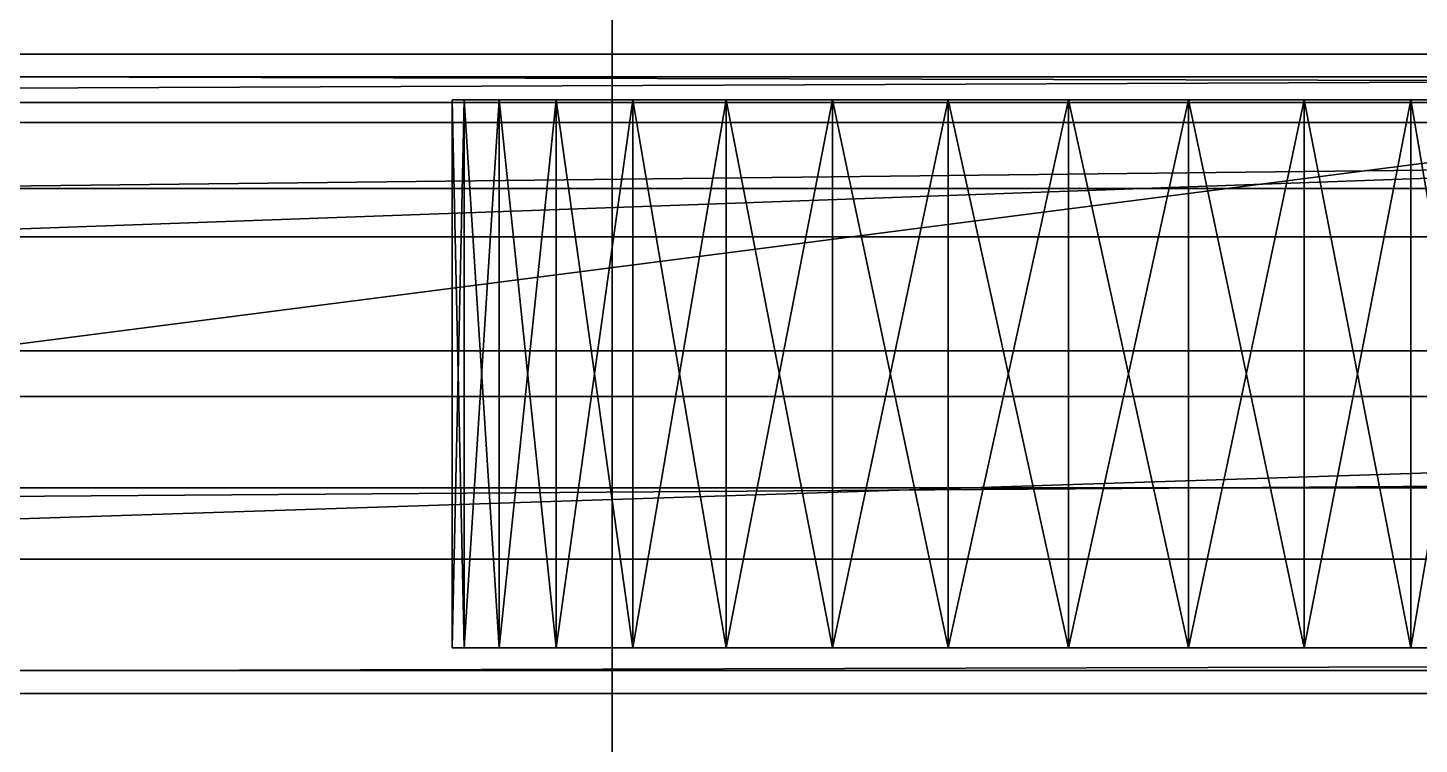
# Model space of a CAD drawing. Header units: millimetres. Extents: x -18 to 4450, y -985 to 970.
# Drawn here: x 1624.4 to 1685.4, y -878.2 to -846.9 of the extents above; entities that cross this region are included whole.
import ezdxf

# ---------------------------------------------------------------- set-up
doc = ezdxf.new("R2010")
doc.units = ezdxf.units.MM
for name, color, linetype in [('body__left_door_handle_chrome_face', 9, 'CONTINUOUS'), ('body__left_door_open_reference', 40, 'CONTINUOUS'), ('body__left_side_step_board', 7, 'CONTINUOUS'), ('body__left_side_step_tread_strip_3', 9, 'CONTINUOUS'), ('hard_top__left_front_window_rubber_seal', 250, 'CONTINUOUS'), ('hard_top__left_hardtop_front_window_center_track', 9, 'CONTINUOUS'), ('hard_top__left_hardtop_front_window_lower_inner_shadow', 151, 'CONTINUOUS'), ('hard_top__left_hardtop_front_window_rounded_corner_2', 250, 'CONTINUOUS'), ('hard_top__left_hardtop_front_window_rounded_corner_4', 250, 'CONTINUOUS'), ('hard_top__left_hardtop_front_window_upper_inner_shadow', 151, 'CONTINUOUS'), ('hard_top__left_hardtop_lower_retainer_rail', 9, 'CONTINUOUS'), ('hard_top__left_roof_drip_rail_outer_shadow', 8, 'CONTINUOUS')]:
    doc.layers.add(name, color=color, linetype=linetype)

msp = doc.modelspace()

# ---------------------------------------------------------------- linework, layer by layer
at = {"layer": 'body__left_door_handle_chrome_face'}
for points in [[(1575.000048, -848.999977, 1054.999948), (1575.000048, -848.999977, 1077.000022), (1715.000033, -848.999977, 1077.000022)], [(1575.000048, -848.999977, 1054.999948), (1715.000033, -848.999977, 1077.000022), (1715.000033, -848.999977, 1054.999948)], [(1575.000048, -866.999984, 1077.000022), (1715.000033, -866.999984, 1077.000022), (1715.000033, -848.999977, 1077.000022)], [(1575.000048, -866.999984, 1077.000022), (1715.000033, -848.999977, 1077.000022), (1575.000048, -848.999977, 1077.000022)], [(1575.000048, -866.999984, 1054.999948), (1575.000048, -848.999977, 1054.999948), (1715.000033, -848.999977, 1054.999948)], [(1575.000048, -866.999984, 1054.999948), (1715.000033, -848.999977, 1054.999948), (1715.000033, -866.999984, 1054.999948)], [(1575.000048, -866.999984, 1054.999948), (1715.000033, -866.999984, 1054.999948), (1715.000033, -866.999984, 1077.000022)], [(1575.000048, -866.999984, 1054.999948), (1715.000033, -866.999984, 1077.000022), (1575.000048, -866.999984, 1077.000022)]]:
    msp.add_3dface(points, dxfattribs=at)
at = {"layer": 'body__left_door_open_reference'}
for points in [[(1194.700003, -875, 774.699986), (1194.700003, -875, 1595.299959), (1965.299964, -875, 1595.299959)], [(1194.700003, -875, 774.699986), (1965.299964, -875, 1595.299959), (1965.299964, -875, 774.699986)], [(1194.700003, -875, 774.699986), (1194.700003, -889.699996, 759.99999), (1965.299964, -889.699996, 759.99999)], [(1194.700003, -875, 774.699986), (1965.299964, -889.699996, 759.99999), (1965.299964, -875, 774.699986)], [(1194.700003, -875, 1595.299959), (1194.700003, -889.699996, 1610.000014), (1965.299964, -889.699996, 1610.000014)], [(1194.700003, -875, 1595.299959), (1965.299964, -889.699996, 1610.000014), (1965.299964, -875, 1595.299959)]]:
    msp.add_3dface(points, dxfattribs=at)
at = {"layer": 'body__left_side_step_board'}
for points in [[(1551.550031, -958.450019, 675.000012), (2648.449898, -958.450019, 675.000012), (2648.449898, -771.55, 675.000012)], [(1551.550031, -958.450019, 675.000012), (2648.449898, -771.55, 675.000012), (1551.550031, -771.55, 675.000012)], [(1551.550031, -958.450019, 620.000005), (1551.550031, -771.55, 620.000005), (2648.449898, -771.55, 620.000005)], [(1551.550031, -958.450019, 620.000005), (2648.449898, -771.55, 620.000005), (2648.449898, -958.450019, 620.000005)]]:
    msp.add_3dface(points, dxfattribs=at)
at = {"layer": 'body__left_side_step_tread_strip_3'}
for points in [[(1519.999981, -953.000009, 685.99999), (1649.999976, -953.000009, 685.99999), (1649.999976, -791.000009, 685.99999)], [(1519.999981, -953.000009, 685.99999), (1649.999976, -791.000009, 685.99999), (1519.999981, -791.000009, 685.99999)], [(1519.999981, -953.000009, 674.000025), (1519.999981, -791.000009, 674.000025), (1649.999976, -791.000009, 674.000025)], [(1519.999981, -953.000009, 674.000025), (1649.999976, -791.000009, 674.000025), (1649.999976, -953.000009, 674.000025)], [(1649.999976, -953.000009, 674.000025), (1649.999976, -791.000009, 674.000025), (1649.999976, -791.000009, 685.99999)], [(1649.999976, -953.000009, 674.000025), (1649.999976, -791.000009, 685.99999), (1649.999976, -953.000009, 685.99999)]]:
    msp.add_3dface(points, dxfattribs=at)
at = {"layer": 'hard_top__left_front_window_rubber_seal'}
for points in [[(1425.879955, -850.120008, 1789.999962), (1949.120045, -850.120008, 1789.999962), (1949.120045, -833.880007, 1789.999962)], [(1425.879955, -850.120008, 1789.999962), (1949.120045, -833.880007, 1789.999962), (1425.879955, -833.880007, 1789.999962)], [(1425.879955, -850.120008, 1434.999943), (1425.879955, -833.880007, 1434.999943), (1949.120045, -833.880007, 1434.999943)], [(1425.879955, -850.120008, 1434.999943), (1949.120045, -833.880007, 1434.999943), (1949.120045, -850.120008, 1434.999943)], [(1425.879955, -856.000006, 1440.879941), (1425.879955, -850.120008, 1434.999943), (1949.120045, -850.120008, 1434.999943)], [(1425.879955, -856.000006, 1440.879941), (1949.120045, -850.120008, 1434.999943), (1949.120045, -856.000006, 1440.879941)], [(1425.879955, -856.000006, 1784.119964), (1425.879955, -850.120008, 1789.999962), (1949.120045, -850.120008, 1789.999962)], [(1425.879955, -856.000006, 1784.119964), (1949.120045, -850.120008, 1789.999962), (1949.120045, -856.000006, 1784.119964)], [(1425.879955, -856.000006, 1440.879941), (1949.120045, -856.000006, 1440.879941), (1949.120045, -856.000006, 1784.119964)], [(1425.879955, -856.000006, 1440.879941), (1949.120045, -856.000006, 1784.119964), (1425.879955, -856.000006, 1784.119964)]]:
    msp.add_3dface(points, dxfattribs=at)
at = {"layer": 'hard_top__left_hardtop_front_window_center_track'}
for points in [[(1419.999957, -861.000001, 1434.999943), (1419.999957, -861.000001, 1452.999949), (1850.000024, -861.000001, 1452.999949)], [(1419.999957, -861.000001, 1434.999943), (1850.000024, -861.000001, 1452.999949), (1850.000024, -861.000001, 1434.999943)], [(1419.999957, -875, 1452.999949), (1850.000024, -875, 1452.999949), (1850.000024, -861.000001, 1452.999949)], [(1419.999957, -875, 1452.999949), (1850.000024, -861.000001, 1452.999949), (1419.999957, -861.000001, 1452.999949)], [(1419.999957, -875, 1434.999943), (1419.999957, -861.000001, 1434.999943), (1850.000024, -861.000001, 1434.999943)], [(1419.999957, -875, 1434.999943), (1850.000024, -861.000001, 1434.999943), (1850.000024, -875, 1434.999943)], [(1419.999957, -875, 1434.999943), (1850.000024, -875, 1434.999943), (1850.000024, -875, 1452.999949)], [(1419.999957, -875, 1434.999943), (1850.000024, -875, 1452.999949), (1419.999957, -875, 1452.999949)]]:
    msp.add_3dface(points, dxfattribs=at)
at = {"layer": 'hard_top__left_hardtop_front_window_lower_inner_shadow'}
for points in [[(1419.999957, -862.999976, 1381.999969), (1919.999957, -862.999976, 1381.999969), (1919.999957, -845.000029, 1381.999969)], [(1419.999957, -862.999976, 1381.999969), (1919.999957, -845.000029, 1381.999969), (1419.999957, -845.000029, 1381.999969)], [(1419.999957, -862.999976, 1360.000014), (1419.999957, -845.000029, 1360.000014), (1919.999957, -845.000029, 1360.000014)], [(1419.999957, -862.999976, 1360.000014), (1919.999957, -845.000029, 1360.000014), (1919.999957, -862.999976, 1360.000014)], [(1419.999957, -862.999976, 1360.000014), (1919.999957, -862.999976, 1360.000014), (1919.999957, -862.999976, 1381.999969)], [(1419.999957, -862.999976, 1360.000014), (1919.999957, -862.999976, 1381.999969), (1419.999957, -862.999976, 1381.999969)]]:
    msp.add_3dface(points, dxfattribs=at)
at = {"layer": 'hard_top__left_hardtop_front_window_rounded_corner_2'}
for points in [[(1643.518806, -874.000013, 1365.267396), (1643.518806, -850.000024, 1365.267396), (1643.000007, -850.000024, 1360.000014)], [(1643.518806, -874.000013, 1365.267396), (1643.000007, -850.000024, 1360.000014), (1643.000007, -874.000013, 1360.000014)], [(1669.999957, -850.000024, 1360.000014), (1643.518806, -850.000024, 1365.267396), (1643.000007, -850.000024, 1360.000014)], [(1643.000007, -874.000013, 1360.000014), (1643.000007, -850.000024, 1360.000014), (1643.518806, -850.000024, 1354.732513)], [(1643.000007, -874.000013, 1360.000014), (1643.518806, -850.000024, 1354.732513), (1643.518806, -874.000013, 1354.732513)], [(1669.999957, -850.000024, 1360.000014), (1643.000007, -850.000024, 1360.000014), (1643.518806, -850.000024, 1354.732513)], [(1645.055294, -874.000013, 1370.332479), (1645.055294, -850.000024, 1370.332479), (1643.518806, -850.000024, 1365.267396)], [(1645.055294, -874.000013, 1370.332479), (1643.518806, -850.000024, 1365.267396), (1643.518806, -874.000013, 1365.267396)], [(1669.999957, -850.000024, 1360.000014), (1645.055294, -850.000024, 1370.332479), (1643.518806, -850.000024, 1365.267396)], [(1643.518806, -874.000013, 1354.732513), (1643.518806, -850.000024, 1354.732513), (1645.055294, -850.000024, 1349.667549)], [(1643.518806, -874.000013, 1354.732513), (1645.055294, -850.000024, 1349.667549), (1645.055294, -874.000013, 1349.667549)], [(1669.999957, -850.000024, 1360.000014), (1643.518806, -850.000024, 1354.732513), (1645.055294, -850.000024, 1349.667549)], [(1647.550344, -874.000013, 1375.000358), (1647.550344, -850.000024, 1375.000358), (1645.055294, -850.000024, 1370.332479)], [(1647.550344, -874.000013, 1375.000358), (1645.055294, -850.000024, 1370.332479), (1645.055294, -874.000013, 1370.332479)], [(1669.999957, -850.000024, 1360.000014), (1647.550344, -850.000024, 1375.000358), (1645.055294, -850.000024, 1370.332479)], [(1645.055294, -874.000013, 1349.667549), (1645.055294, -850.000024, 1349.667549), (1647.550344, -850.000024, 1344.999552)], [(1645.055294, -874.000013, 1349.667549), (1647.550344, -850.000024, 1344.999552), (1647.550344, -874.000013, 1344.999552)], [(1669.999957, -850.000024, 1360.000014), (1645.055294, -850.000024, 1349.667549), (1647.550344, -850.000024, 1344.999552)], [(1650.908113, -874.000013, 1379.091859), (1650.908113, -850.000024, 1379.091859), (1647.550344, -850.000024, 1375.000358)], [(1650.908113, -874.000013, 1379.091859), (1647.550344, -850.000024, 1375.000358), (1647.550344, -874.000013, 1375.000358)], [(1669.999957, -850.000024, 1360.000014), (1650.908113, -850.000024, 1379.091859), (1647.550344, -850.000024, 1375.000358)], [(1647.550344, -874.000013, 1344.999552), (1647.550344, -850.000024, 1344.999552), (1650.908113, -850.000024, 1340.90817)], [(1647.550344, -874.000013, 1344.999552), (1650.908113, -850.000024, 1340.90817), (1650.908113, -874.000013, 1340.90817)], [(1669.999957, -850.000024, 1360.000014), (1647.550344, -850.000024, 1344.999552), (1650.908113, -850.000024, 1340.90817)], [(1654.999614, -874.000013, 1382.449627), (1654.999614, -850.000024, 1382.449627), (1650.908113, -850.000024, 1379.091859)], [(1654.999614, -874.000013, 1382.449627), (1650.908113, -850.000024, 1379.091859), (1650.908113, -874.000013, 1379.091859)], [(1669.999957, -850.000024, 1360.000014), (1654.999614, -850.000024, 1382.449627), (1650.908113, -850.000024, 1379.091859)], [(1650.908113, -874.000013, 1340.90817), (1650.908113, -850.000024, 1340.90817), (1654.999614, -850.000024, 1337.550282)], [(1650.908113, -874.000013, 1340.90817), (1654.999614, -850.000024, 1337.550282), (1654.999614, -874.000013, 1337.550282)], [(1669.999957, -850.000024, 1360.000014), (1650.908113, -850.000024, 1340.90817), (1654.999614, -850.000024, 1337.550282)], [(1659.667492, -874.000013, 1384.944797), (1659.667492, -850.000024, 1384.944797), (1654.999614, -850.000024, 1382.449627)], [(1659.667492, -874.000013, 1384.944797), (1654.999614, -850.000024, 1382.449627), (1654.999614, -874.000013, 1382.449627)], [(1669.999957, -850.000024, 1360.000014), (1659.667492, -850.000024, 1384.944797), (1654.999614, -850.000024, 1382.449627)], [(1654.999614, -874.000013, 1337.550282), (1654.999614, -850.000024, 1337.550282), (1659.667492, -850.000024, 1335.055232)], [(1654.999614, -874.000013, 1337.550282), (1659.667492, -850.000024, 1335.055232), (1659.667492, -874.000013, 1335.055232)], [(1669.999957, -850.000024, 1360.000014), (1654.999614, -850.000024, 1337.550282), (1659.667492, -850.000024, 1335.055232)], [(1664.732575, -874.000013, 1386.481166), (1664.732575, -850.000024, 1386.481166), (1659.667492, -850.000024, 1384.944797)], [(1664.732575, -874.000013, 1386.481166), (1659.667492, -850.000024, 1384.944797), (1659.667492, -874.000013, 1384.944797)], [(1669.999957, -850.000024, 1360.000014), (1664.732575, -850.000024, 1386.481166), (1659.667492, -850.000024, 1384.944797)], [(1659.667492, -874.000013, 1335.055232), (1659.667492, -850.000024, 1335.055232), (1664.732575, -850.000024, 1333.518744)], [(1659.667492, -874.000013, 1335.055232), (1664.732575, -850.000024, 1333.518744), (1664.732575, -874.000013, 1333.518744)], [(1669.999957, -850.000024, 1360.000014), (1659.667492, -850.000024, 1335.055232), (1664.732575, -850.000024, 1333.518744)], [(1669.999957, -874.000013, 1386.999965), (1669.999957, -850.000024, 1386.999965), (1664.732575, -850.000024, 1386.481166)], [(1669.999957, -874.000013, 1386.999965), (1664.732575, -850.000024, 1386.481166), (1664.732575, -874.000013, 1386.481166)], [(1669.999957, -850.000024, 1360.000014), (1669.999957, -850.000024, 1386.999965), (1664.732575, -850.000024, 1386.481166)], [(1664.732575, -874.000013, 1333.518744), (1664.732575, -850.000024, 1333.518744), (1669.999957, -850.000024, 1332.999945)], [(1664.732575, -874.000013, 1333.518744), (1669.999957, -850.000024, 1332.999945), (1669.999957, -874.000013, 1332.999945)], [(1669.999957, -850.000024, 1360.000014), (1664.732575, -850.000024, 1333.518744), (1669.999957, -850.000024, 1332.999945)], [(1669.999957, -850.000024, 1360.000014), (1697.000027, -850.000024, 1360.000014), (1696.481228, -850.000024, 1365.267396)], [(1669.999957, -850.000024, 1360.000014), (1696.481228, -850.000024, 1365.267396), (1694.944739, -850.000024, 1370.332479)], [(1669.999957, -850.000024, 1360.000014), (1694.944739, -850.000024, 1370.332479), (1692.449689, -850.000024, 1375.000358)], [(1669.999957, -850.000024, 1360.000014), (1692.449689, -850.000024, 1375.000358), (1689.091921, -850.000024, 1379.091859)], [(1669.999957, -850.000024, 1360.000014), (1689.091921, -850.000024, 1379.091859), (1685.00042, -850.000024, 1382.449627)], [(1669.999957, -850.000024, 1360.000014), (1685.00042, -850.000024, 1382.449627), (1680.332422, -850.000024, 1384.944797)], [(1669.999957, -850.000024, 1360.000014), (1680.332422, -850.000024, 1384.944797), (1675.267458, -850.000024, 1386.481166)], [(1675.267458, -874.000013, 1386.481166), (1675.267458, -850.000024, 1386.481166), (1669.999957, -850.000024, 1386.999965)], [(1675.267458, -874.000013, 1386.481166), (1669.999957, -850.000024, 1386.999965), (1669.999957, -874.000013, 1386.999965)], [(1669.999957, -850.000024, 1360.000014), (1675.267458, -850.000024, 1386.481166), (1669.999957, -850.000024, 1386.999965)], [(1669.999957, -874.000013, 1332.999945), (1669.999957, -850.000024, 1332.999945), (1675.267458, -850.000024, 1333.518744)], [(1669.999957, -874.000013, 1332.999945), (1675.267458, -850.000024, 1333.518744), (1675.267458, -874.000013, 1333.518744)], [(1669.999957, -850.000024, 1360.000014), (1669.999957, -850.000024, 1332.999945), (1675.267458, -850.000024, 1333.518744)], [(1669.999957, -850.000024, 1360.000014), (1675.267458, -850.000024, 1333.518744), (1680.332422, -850.000024, 1335.055232)], [(1669.999957, -850.000024, 1360.000014), (1680.332422, -850.000024, 1335.055232), (1685.00042, -850.000024, 1337.550282)], [(1669.999957, -850.000024, 1360.000014), (1685.00042, -850.000024, 1337.550282), (1689.091921, -850.000024, 1340.90817)], [(1669.999957, -850.000024, 1360.000014), (1689.091921, -850.000024, 1340.90817), (1692.449689, -850.000024, 1344.999552)], [(1669.999957, -850.000024, 1360.000014), (1692.449689, -850.000024, 1344.999552), (1694.944739, -850.000024, 1349.667549)], [(1669.999957, -850.000024, 1360.000014), (1694.944739, -850.000024, 1349.667549), (1696.481228, -850.000024, 1354.732513)], [(1669.999957, -850.000024, 1360.000014), (1696.481228, -850.000024, 1354.732513), (1697.000027, -850.000024, 1360.000014)], [(1680.332422, -874.000013, 1384.944797), (1680.332422, -850.000024, 1384.944797), (1675.267458, -850.000024, 1386.481166)], [(1680.332422, -874.000013, 1384.944797), (1675.267458, -850.000024, 1386.481166), (1675.267458, -874.000013, 1386.481166)], [(1675.267458, -874.000013, 1333.518744), (1675.267458, -850.000024, 1333.518744), (1680.332422, -850.000024, 1335.055232)], [(1675.267458, -874.000013, 1333.518744), (1680.332422, -850.000024, 1335.055232), (1680.332422, -874.000013, 1335.055232)], [(1685.00042, -874.000013, 1382.449627), (1685.00042, -850.000024, 1382.449627), (1680.332422, -850.000024, 1384.944797)], [(1685.00042, -874.000013, 1382.449627), (1680.332422, -850.000024, 1384.944797), (1680.332422, -874.000013, 1384.944797)], [(1680.332422, -874.000013, 1335.055232), (1680.332422, -850.000024, 1335.055232), (1685.00042, -850.000024, 1337.550282)], [(1680.332422, -874.000013, 1335.055232), (1685.00042, -850.000024, 1337.550282), (1685.00042, -874.000013, 1337.550282)], [(1689.091921, -874.000013, 1379.091859), (1689.091921, -850.000024, 1379.091859), (1685.00042, -850.000024, 1382.449627)], [(1689.091921, -874.000013, 1379.091859), (1685.00042, -850.000024, 1382.449627), (1685.00042, -874.000013, 1382.449627)], [(1685.00042, -874.000013, 1337.550282), (1685.00042, -850.000024, 1337.550282), (1689.091921, -850.000024, 1340.90817)], [(1685.00042, -874.000013, 1337.550282), (1689.091921, -850.000024, 1340.90817), (1689.091921, -874.000013, 1340.90817)], [(1669.999957, -874.000013, 1360.000014), (1643.000007, -874.000013, 1360.000014), (1643.518806, -874.000013, 1365.267396)], [(1669.999957, -874.000013, 1360.000014), (1643.518806, -874.000013, 1354.732513), (1643.000007, -874.000013, 1360.000014)], [(1669.999957, -874.000013, 1360.000014), (1643.518806, -874.000013, 1365.267396), (1645.055294, -874.000013, 1370.332479)], [(1669.999957, -874.000013, 1360.000014), (1645.055294, -874.000013, 1349.667549), (1643.518806, -874.000013, 1354.732513)], [(1669.999957, -874.000013, 1360.000014), (1645.055294, -874.000013, 1370.332479), (1647.550344, -874.000013, 1375.000358)], [(1669.999957, -874.000013, 1360.000014), (1647.550344, -874.000013, 1344.999552), (1645.055294, -874.000013, 1349.667549)], [(1669.999957, -874.000013, 1360.000014), (1647.550344, -874.000013, 1375.000358), (1650.908113, -874.000013, 1379.091859)], [(1669.999957, -874.000013, 1360.000014), (1650.908113, -874.000013, 1340.90817), (1647.550344, -874.000013, 1344.999552)], [(1669.999957, -874.000013, 1360.000014), (1650.908113, -874.000013, 1379.091859), (1654.999614, -874.000013, 1382.449627)], [(1669.999957, -874.000013, 1360.000014), (1654.999614, -874.000013, 1337.550282), (1650.908113, -874.000013, 1340.90817)], [(1669.999957, -874.000013, 1360.000014), (1654.999614, -874.000013, 1382.449627), (1659.667492, -874.000013, 1384.944797)], [(1669.999957, -874.000013, 1360.000014), (1659.667492, -874.000013, 1335.055232), (1654.999614, -874.000013, 1337.550282)], [(1669.999957, -874.000013, 1360.000014), (1659.667492, -874.000013, 1384.944797), (1664.732575, -874.000013, 1386.481166)], [(1669.999957, -874.000013, 1360.000014), (1664.732575, -874.000013, 1333.518744), (1659.667492, -874.000013, 1335.055232)], [(1669.999957, -874.000013, 1360.000014), (1664.732575, -874.000013, 1386.481166), (1669.999957, -874.000013, 1386.999965)], [(1669.999957, -874.000013, 1360.000014), (1669.999957, -874.000013, 1332.999945), (1664.732575, -874.000013, 1333.518744)], [(1669.999957, -874.000013, 1360.000014), (1696.481228, -874.000013, 1365.267396), (1697.000027, -874.000013, 1360.000014)], [(1669.999957, -874.000013, 1360.000014), (1694.944739, -874.000013, 1370.332479), (1696.481228, -874.000013, 1365.267396)], [(1669.999957, -874.000013, 1360.000014), (1692.449689, -874.000013, 1375.000358), (1694.944739, -874.000013, 1370.332479)], [(1669.999957, -874.000013, 1360.000014), (1689.091921, -874.000013, 1379.091859), (1692.449689, -874.000013, 1375.000358)], [(1669.999957, -874.000013, 1360.000014), (1685.00042, -874.000013, 1382.449627), (1689.091921, -874.000013, 1379.091859)], [(1669.999957, -874.000013, 1360.000014), (1680.332422, -874.000013, 1384.944797), (1685.00042, -874.000013, 1382.449627)], [(1669.999957, -874.000013, 1360.000014), (1675.267458, -874.000013, 1386.481166), (1680.332422, -874.000013, 1384.944797)], [(1669.999957, -874.000013, 1360.000014), (1669.999957, -874.000013, 1386.999965), (1675.267458, -874.000013, 1386.481166)], [(1669.999957, -874.000013, 1360.000014), (1675.267458, -874.000013, 1333.518744), (1669.999957, -874.000013, 1332.999945)], [(1669.999957, -874.000013, 1360.000014), (1680.332422, -874.000013, 1335.055232), (1675.267458, -874.000013, 1333.518744)], [(1669.999957, -874.000013, 1360.000014), (1685.00042, -874.000013, 1337.550282), (1680.332422, -874.000013, 1335.055232)], [(1669.999957, -874.000013, 1360.000014), (1689.091921, -874.000013, 1340.90817), (1685.00042, -874.000013, 1337.550282)], [(1669.999957, -874.000013, 1360.000014), (1692.449689, -874.000013, 1344.999552), (1689.091921, -874.000013, 1340.90817)], [(1669.999957, -874.000013, 1360.000014), (1694.944739, -874.000013, 1349.667549), (1692.449689, -874.000013, 1344.999552)], [(1669.999957, -874.000013, 1360.000014), (1696.481228, -874.000013, 1354.732513), (1694.944739, -874.000013, 1349.667549)], [(1669.999957, -874.000013, 1360.000014), (1697.000027, -874.000013, 1360.000014), (1696.481228, -874.000013, 1354.732513)]]:
    msp.add_3dface(points, dxfattribs=at)
at = {"layer": 'hard_top__left_hardtop_front_window_rounded_corner_4'}
for points in [[(1643.518806, -874.000013, 1685.267448), (1643.518806, -850.000024, 1685.267448), (1643.000007, -850.000024, 1679.999948)], [(1643.518806, -874.000013, 1685.267448), (1643.000007, -850.000024, 1679.999948), (1643.000007, -874.000013, 1679.999948)], [(1669.999957, -850.000024, 1679.999948), (1643.518806, -850.000024, 1685.267448), (1643.000007, -850.000024, 1679.999948)], [(1643.000007, -874.000013, 1679.999948), (1643.000007, -850.000024, 1679.999948), (1643.518806, -850.000024, 1674.732566)], [(1643.000007, -874.000013, 1679.999948), (1643.518806, -850.000024, 1674.732566), (1643.518806, -874.000013, 1674.732566)], [(1669.999957, -850.000024, 1679.999948), (1643.000007, -850.000024, 1679.999948), (1643.518806, -850.000024, 1674.732566)], [(1645.055294, -874.000013, 1690.332413), (1645.055294, -850.000024, 1690.332413), (1643.518806, -850.000024, 1685.267448)], [(1645.055294, -874.000013, 1690.332413), (1643.518806, -850.000024, 1685.267448), (1643.518806, -874.000013, 1685.267448)], [(1669.999957, -850.000024, 1679.999948), (1645.055294, -850.000024, 1690.332413), (1643.518806, -850.000024, 1685.267448)], [(1643.518806, -874.000013, 1674.732566), (1643.518806, -850.000024, 1674.732566), (1645.055294, -850.000024, 1669.667602)], [(1643.518806, -874.000013, 1674.732566), (1645.055294, -850.000024, 1669.667602), (1645.055294, -874.000013, 1669.667602)], [(1669.999957, -850.000024, 1679.999948), (1643.518806, -850.000024, 1674.732566), (1645.055294, -850.000024, 1669.667602)], [(1647.550344, -874.000013, 1695.00041), (1647.550344, -850.000024, 1695.00041), (1645.055294, -850.000024, 1690.332413)], [(1647.550344, -874.000013, 1695.00041), (1645.055294, -850.000024, 1690.332413), (1645.055294, -874.000013, 1690.332413)], [(1669.999957, -850.000024, 1679.999948), (1647.550344, -850.000024, 1695.00041), (1645.055294, -850.000024, 1690.332413)], [(1645.055294, -874.000013, 1669.667602), (1645.055294, -850.000024, 1669.667602), (1647.550344, -850.000024, 1664.999604)], [(1645.055294, -874.000013, 1669.667602), (1647.550344, -850.000024, 1664.999604), (1647.550344, -874.000013, 1664.999604)], [(1669.999957, -850.000024, 1679.999948), (1645.055294, -850.000024, 1669.667602), (1647.550344, -850.000024, 1664.999604)], [(1650.908113, -874.000013, 1699.091911), (1650.908113, -850.000024, 1699.091911), (1647.550344, -850.000024, 1695.00041)], [(1650.908113, -874.000013, 1699.091911), (1647.550344, -850.000024, 1695.00041), (1647.550344, -874.000013, 1695.00041)], [(1669.999957, -850.000024, 1679.999948), (1650.908113, -850.000024, 1699.091911), (1647.550344, -850.000024, 1695.00041)], [(1647.550344, -874.000013, 1664.999604), (1647.550344, -850.000024, 1664.999604), (1650.908113, -850.000024, 1660.908103)], [(1647.550344, -874.000013, 1664.999604), (1650.908113, -850.000024, 1660.908103), (1650.908113, -874.000013, 1660.908103)], [(1669.999957, -850.000024, 1679.999948), (1647.550344, -850.000024, 1664.999604), (1650.908113, -850.000024, 1660.908103)], [(1654.999614, -874.000013, 1702.449679), (1654.999614, -850.000024, 1702.449679), (1650.908113, -850.000024, 1699.091911)], [(1654.999614, -874.000013, 1702.449679), (1650.908113, -850.000024, 1699.091911), (1650.908113, -874.000013, 1699.091911)], [(1669.999957, -850.000024, 1679.999948), (1654.999614, -850.000024, 1702.449679), (1650.908113, -850.000024, 1699.091911)], [(1650.908113, -874.000013, 1660.908103), (1650.908113, -850.000024, 1660.908103), (1654.999614, -850.000024, 1657.550335)], [(1650.908113, -874.000013, 1660.908103), (1654.999614, -850.000024, 1657.550335), (1654.999614, -874.000013, 1657.550335)], [(1669.999957, -850.000024, 1679.999948), (1650.908113, -850.000024, 1660.908103), (1654.999614, -850.000024, 1657.550335)], [(1659.667492, -874.000013, 1704.94473), (1659.667492, -850.000024, 1704.94473), (1654.999614, -850.000024, 1702.449679)], [(1659.667492, -874.000013, 1704.94473), (1654.999614, -850.000024, 1702.449679), (1654.999614, -874.000013, 1702.449679)], [(1669.999957, -850.000024, 1679.999948), (1659.667492, -850.000024, 1704.94473), (1654.999614, -850.000024, 1702.449679)], [(1654.999614, -874.000013, 1657.550335), (1654.999614, -850.000024, 1657.550335), (1659.667492, -850.000024, 1655.055285)], [(1654.999614, -874.000013, 1657.550335), (1659.667492, -850.000024, 1655.055285), (1659.667492, -874.000013, 1655.055285)], [(1669.999957, -850.000024, 1679.999948), (1654.999614, -850.000024, 1657.550335), (1659.667492, -850.000024, 1655.055285)], [(1664.732575, -874.000013, 1706.481218), (1664.732575, -850.000024, 1706.481218), (1659.667492, -850.000024, 1704.94473)], [(1664.732575, -874.000013, 1706.481218), (1659.667492, -850.000024, 1704.94473), (1659.667492, -874.000013, 1704.94473)], [(1669.999957, -850.000024, 1679.999948), (1664.732575, -850.000024, 1706.481218), (1659.667492, -850.000024, 1704.94473)], [(1659.667492, -874.000013, 1655.055285), (1659.667492, -850.000024, 1655.055285), (1664.732575, -850.000024, 1653.518796)], [(1659.667492, -874.000013, 1655.055285), (1664.732575, -850.000024, 1653.518796), (1664.732575, -874.000013, 1653.518796)], [(1669.999957, -850.000024, 1679.999948), (1659.667492, -850.000024, 1655.055285), (1664.732575, -850.000024, 1653.518796)], [(1669.999957, -874.000013, 1707.000017), (1669.999957, -850.000024, 1707.000017), (1664.732575, -850.000024, 1706.481218)], [(1669.999957, -874.000013, 1707.000017), (1664.732575, -850.000024, 1706.481218), (1664.732575, -874.000013, 1706.481218)], [(1669.999957, -850.000024, 1679.999948), (1669.999957, -850.000024, 1707.000017), (1664.732575, -850.000024, 1706.481218)], [(1664.732575, -874.000013, 1653.518796), (1664.732575, -850.000024, 1653.518796), (1669.999957, -850.000024, 1652.999997)], [(1664.732575, -874.000013, 1653.518796), (1669.999957, -850.000024, 1652.999997), (1669.999957, -874.000013, 1652.999997)], [(1669.999957, -850.000024, 1679.999948), (1664.732575, -850.000024, 1653.518796), (1669.999957, -850.000024, 1652.999997)], [(1669.999957, -850.000024, 1679.999948), (1697.000027, -850.000024, 1679.999948), (1696.481228, -850.000024, 1685.267448)], [(1669.999957, -850.000024, 1679.999948), (1696.481228, -850.000024, 1685.267448), (1694.944739, -850.000024, 1690.332413)], [(1669.999957, -850.000024, 1679.999948), (1694.944739, -850.000024, 1690.332413), (1692.449689, -850.000024, 1695.00041)], [(1669.999957, -850.000024, 1679.999948), (1692.449689, -850.000024, 1695.00041), (1689.091921, -850.000024, 1699.091911)], [(1669.999957, -850.000024, 1679.999948), (1689.091921, -850.000024, 1699.091911), (1685.00042, -850.000024, 1702.449679)], [(1669.999957, -850.000024, 1679.999948), (1685.00042, -850.000024, 1702.449679), (1680.332422, -850.000024, 1704.94473)], [(1669.999957, -850.000024, 1679.999948), (1680.332422, -850.000024, 1704.94473), (1675.267458, -850.000024, 1706.481218)], [(1675.267458, -874.000013, 1706.481218), (1675.267458, -850.000024, 1706.481218), (1669.999957, -850.000024, 1707.000017)], [(1675.267458, -874.000013, 1706.481218), (1669.999957, -850.000024, 1707.000017), (1669.999957, -874.000013, 1707.000017)], [(1669.999957, -850.000024, 1679.999948), (1675.267458, -850.000024, 1706.481218), (1669.999957, -850.000024, 1707.000017)], [(1669.999957, -874.000013, 1652.999997), (1669.999957, -850.000024, 1652.999997), (1675.267458, -850.000024, 1653.518796)], [(1669.999957, -874.000013, 1652.999997), (1675.267458, -850.000024, 1653.518796), (1675.267458, -874.000013, 1653.518796)], [(1669.999957, -850.000024, 1679.999948), (1669.999957, -850.000024, 1652.999997), (1675.267458, -850.000024, 1653.518796)], [(1669.999957, -850.000024, 1679.999948), (1675.267458, -850.000024, 1653.518796), (1680.332422, -850.000024, 1655.055285)], [(1669.999957, -850.000024, 1679.999948), (1680.332422, -850.000024, 1655.055285), (1685.00042, -850.000024, 1657.550335)], [(1669.999957, -850.000024, 1679.999948), (1685.00042, -850.000024, 1657.550335), (1689.091921, -850.000024, 1660.908103)], [(1669.999957, -850.000024, 1679.999948), (1689.091921, -850.000024, 1660.908103), (1692.449689, -850.000024, 1664.999604)], [(1669.999957, -850.000024, 1679.999948), (1692.449689, -850.000024, 1664.999604), (1694.944739, -850.000024, 1669.667602)], [(1669.999957, -850.000024, 1679.999948), (1694.944739, -850.000024, 1669.667602), (1696.481228, -850.000024, 1674.732566)], [(1669.999957, -850.000024, 1679.999948), (1696.481228, -850.000024, 1674.732566), (1697.000027, -850.000024, 1679.999948)], [(1680.332422, -874.000013, 1704.94473), (1680.332422, -850.000024, 1704.94473), (1675.267458, -850.000024, 1706.481218)], [(1680.332422, -874.000013, 1704.94473), (1675.267458, -850.000024, 1706.481218), (1675.267458, -874.000013, 1706.481218)], [(1675.267458, -874.000013, 1653.518796), (1675.267458, -850.000024, 1653.518796), (1680.332422, -850.000024, 1655.055285)], [(1675.267458, -874.000013, 1653.518796), (1680.332422, -850.000024, 1655.055285), (1680.332422, -874.000013, 1655.055285)], [(1685.00042, -874.000013, 1702.449679), (1685.00042, -850.000024, 1702.449679), (1680.332422, -850.000024, 1704.94473)], [(1685.00042, -874.000013, 1702.449679), (1680.332422, -850.000024, 1704.94473), (1680.332422, -874.000013, 1704.94473)], [(1680.332422, -874.000013, 1655.055285), (1680.332422, -850.000024, 1655.055285), (1685.00042, -850.000024, 1657.550335)], [(1680.332422, -874.000013, 1655.055285), (1685.00042, -850.000024, 1657.550335), (1685.00042, -874.000013, 1657.550335)], [(1689.091921, -874.000013, 1699.091911), (1689.091921, -850.000024, 1699.091911), (1685.00042, -850.000024, 1702.449679)], [(1689.091921, -874.000013, 1699.091911), (1685.00042, -850.000024, 1702.449679), (1685.00042, -874.000013, 1702.449679)], [(1685.00042, -874.000013, 1657.550335), (1685.00042, -850.000024, 1657.550335), (1689.091921, -850.000024, 1660.908103)], [(1685.00042, -874.000013, 1657.550335), (1689.091921, -850.000024, 1660.908103), (1689.091921, -874.000013, 1660.908103)], [(1669.999957, -874.000013, 1679.999948), (1643.000007, -874.000013, 1679.999948), (1643.518806, -874.000013, 1685.267448)], [(1669.999957, -874.000013, 1679.999948), (1643.518806, -874.000013, 1674.732566), (1643.000007, -874.000013, 1679.999948)], [(1669.999957, -874.000013, 1679.999948), (1643.518806, -874.000013, 1685.267448), (1645.055294, -874.000013, 1690.332413)], [(1669.999957, -874.000013, 1679.999948), (1645.055294, -874.000013, 1669.667602), (1643.518806, -874.000013, 1674.732566)], [(1669.999957, -874.000013, 1679.999948), (1645.055294, -874.000013, 1690.332413), (1647.550344, -874.000013, 1695.00041)], [(1669.999957, -874.000013, 1679.999948), (1647.550344, -874.000013, 1664.999604), (1645.055294, -874.000013, 1669.667602)], [(1669.999957, -874.000013, 1679.999948), (1647.550344, -874.000013, 1695.00041), (1650.908113, -874.000013, 1699.091911)], [(1669.999957, -874.000013, 1679.999948), (1650.908113, -874.000013, 1660.908103), (1647.550344, -874.000013, 1664.999604)], [(1669.999957, -874.000013, 1679.999948), (1650.908113, -874.000013, 1699.091911), (1654.999614, -874.000013, 1702.449679)], [(1669.999957, -874.000013, 1679.999948), (1654.999614, -874.000013, 1657.550335), (1650.908113, -874.000013, 1660.908103)], [(1669.999957, -874.000013, 1679.999948), (1654.999614, -874.000013, 1702.449679), (1659.667492, -874.000013, 1704.94473)], [(1669.999957, -874.000013, 1679.999948), (1659.667492, -874.000013, 1655.055285), (1654.999614, -874.000013, 1657.550335)], [(1669.999957, -874.000013, 1679.999948), (1659.667492, -874.000013, 1704.94473), (1664.732575, -874.000013, 1706.481218)], [(1669.999957, -874.000013, 1679.999948), (1664.732575, -874.000013, 1653.518796), (1659.667492, -874.000013, 1655.055285)], [(1669.999957, -874.000013, 1679.999948), (1664.732575, -874.000013, 1706.481218), (1669.999957, -874.000013, 1707.000017)], [(1669.999957, -874.000013, 1679.999948), (1669.999957, -874.000013, 1652.999997), (1664.732575, -874.000013, 1653.518796)], [(1669.999957, -874.000013, 1679.999948), (1696.481228, -874.000013, 1685.267448), (1697.000027, -874.000013, 1679.999948)], [(1669.999957, -874.000013, 1679.999948), (1694.944739, -874.000013, 1690.332413), (1696.481228, -874.000013, 1685.267448)], [(1669.999957, -874.000013, 1679.999948), (1692.449689, -874.000013, 1695.00041), (1694.944739, -874.000013, 1690.332413)], [(1669.999957, -874.000013, 1679.999948), (1689.091921, -874.000013, 1699.091911), (1692.449689, -874.000013, 1695.00041)], [(1669.999957, -874.000013, 1679.999948), (1685.00042, -874.000013, 1702.449679), (1689.091921, -874.000013, 1699.091911)], [(1669.999957, -874.000013, 1679.999948), (1680.332422, -874.000013, 1704.94473), (1685.00042, -874.000013, 1702.449679)], [(1669.999957, -874.000013, 1679.999948), (1675.267458, -874.000013, 1706.481218), (1680.332422, -874.000013, 1704.94473)], [(1669.999957, -874.000013, 1679.999948), (1669.999957, -874.000013, 1707.000017), (1675.267458, -874.000013, 1706.481218)], [(1669.999957, -874.000013, 1679.999948), (1675.267458, -874.000013, 1653.518796), (1669.999957, -874.000013, 1652.999997)], [(1669.999957, -874.000013, 1679.999948), (1680.332422, -874.000013, 1655.055285), (1675.267458, -874.000013, 1653.518796)], [(1669.999957, -874.000013, 1679.999948), (1685.00042, -874.000013, 1657.550335), (1680.332422, -874.000013, 1655.055285)], [(1669.999957, -874.000013, 1679.999948), (1689.091921, -874.000013, 1660.908103), (1685.00042, -874.000013, 1657.550335)], [(1669.999957, -874.000013, 1679.999948), (1692.449689, -874.000013, 1664.999604), (1689.091921, -874.000013, 1660.908103)], [(1669.999957, -874.000013, 1679.999948), (1694.944739, -874.000013, 1669.667602), (1692.449689, -874.000013, 1664.999604)], [(1669.999957, -874.000013, 1679.999948), (1696.481228, -874.000013, 1674.732566), (1694.944739, -874.000013, 1669.667602)], [(1669.999957, -874.000013, 1679.999948), (1697.000027, -874.000013, 1679.999948), (1696.481228, -874.000013, 1674.732566)]]:
    msp.add_3dface(points, dxfattribs=at)
at = {"layer": 'hard_top__left_hardtop_front_window_upper_inner_shadow'}
for points in [[(1419.999957, -862.999976, 1753.999949), (1919.999957, -862.999976, 1753.999949), (1919.999957, -845.000029, 1753.999949)], [(1419.999957, -862.999976, 1753.999949), (1919.999957, -845.000029, 1753.999949), (1419.999957, -845.000029, 1753.999949)], [(1419.999957, -862.999976, 1731.999993), (1419.999957, -845.000029, 1731.999993), (1919.999957, -845.000029, 1731.999993)], [(1419.999957, -862.999976, 1731.999993), (1919.999957, -845.000029, 1731.999993), (1919.999957, -862.999976, 1731.999993)], [(1419.999957, -862.999976, 1731.999993), (1919.999957, -862.999976, 1731.999993), (1919.999957, -862.999976, 1753.999949)], [(1419.999957, -862.999976, 1731.999993), (1919.999957, -862.999976, 1753.999949), (1419.999957, -862.999976, 1753.999949)]]:
    msp.add_3dface(points, dxfattribs=at)
at = {"layer": 'hard_top__left_hardtop_lower_retainer_rail'}
for points in [[(1248.819947, -851.000011, 1296.820045), (1248.819947, -842.180014, 1287.999988), (3431.18, -842.180014, 1287.999988)], [(1248.819947, -851.000011, 1296.820045), (3431.18, -842.180014, 1287.999988), (3431.18, -851.000011, 1296.820045)], [(1248.819947, -851.000011, 1325.180054), (1248.819947, -842.180014, 1333.999991), (3431.18, -842.180014, 1333.999991)], [(1248.819947, -851.000011, 1325.180054), (3431.18, -842.180014, 1333.999991), (3431.18, -851.000011, 1325.180054)], [(1248.819947, -851.000011, 1296.820045), (3431.18, -851.000011, 1296.820045), (3431.18, -851.000011, 1325.180054)], [(1248.819947, -851.000011, 1296.820045), (3431.18, -851.000011, 1325.180054), (1248.819947, -851.000011, 1325.180054)]]:
    msp.add_3dface(points, dxfattribs=at)
at = {"layer": 'hard_top__left_roof_drip_rail_outer_shadow'}
for points in [[(1240.880013, -847.99999, 1789.880037), (1240.880013, -847.99999, 1808.120012), (3504.120111, -847.99999, 1808.120012)], [(1240.880013, -847.99999, 1789.880037), (3504.120111, -847.99999, 1808.120012), (3504.120111, -847.99999, 1789.880037)], [(1240.880013, -847.99999, 1789.880037), (1240.880013, -853.879988, 1784.000039), (3504.120111, -853.879988, 1784.000039)], [(1240.880013, -847.99999, 1789.880037), (3504.120111, -853.879988, 1784.000039), (3504.120111, -847.99999, 1789.880037)], [(1240.880013, -847.99999, 1808.120012), (1240.880013, -853.879988, 1814.00001), (3504.120111, -853.879988, 1814.00001)], [(1240.880013, -847.99999, 1808.120012), (3504.120111, -853.879988, 1814.00001), (3504.120111, -847.99999, 1808.120012)], [(1240.880013, -870.119989, 1814.00001), (3504.120111, -870.119989, 1814.00001), (3504.120111, -853.879988, 1814.00001)], [(1240.880013, -870.119989, 1814.00001), (3504.120111, -853.879988, 1814.00001), (1240.880013, -853.879988, 1814.00001)], [(1240.880013, -870.119989, 1784.000039), (1240.880013, -853.879988, 1784.000039), (3504.120111, -853.879988, 1784.000039)], [(1240.880013, -870.119989, 1784.000039), (3504.120111, -853.879988, 1784.000039), (3504.120111, -870.119989, 1784.000039)], [(1240.880013, -875.999987, 1789.880037), (1240.880013, -870.119989, 1784.000039), (3504.120111, -870.119989, 1784.000039)], [(1240.880013, -875.999987, 1789.880037), (3504.120111, -870.119989, 1784.000039), (3504.120111, -875.999987, 1789.880037)], [(1240.880013, -875.999987, 1808.120012), (1240.880013, -870.119989, 1814.00001), (3504.120111, -870.119989, 1814.00001)], [(1240.880013, -875.999987, 1808.120012), (3504.120111, -870.119989, 1814.00001), (3504.120111, -875.999987, 1808.120012)], [(1240.880013, -875.999987, 1789.880037), (3504.120111, -875.999987, 1789.880037), (3504.120111, -875.999987, 1808.120012)], [(1240.880013, -875.999987, 1789.880037), (3504.120111, -875.999987, 1808.120012), (1240.880013, -875.999987, 1808.120012)]]:
    msp.add_3dface(points, dxfattribs=at)

doc.saveas('drawing.dxf')
